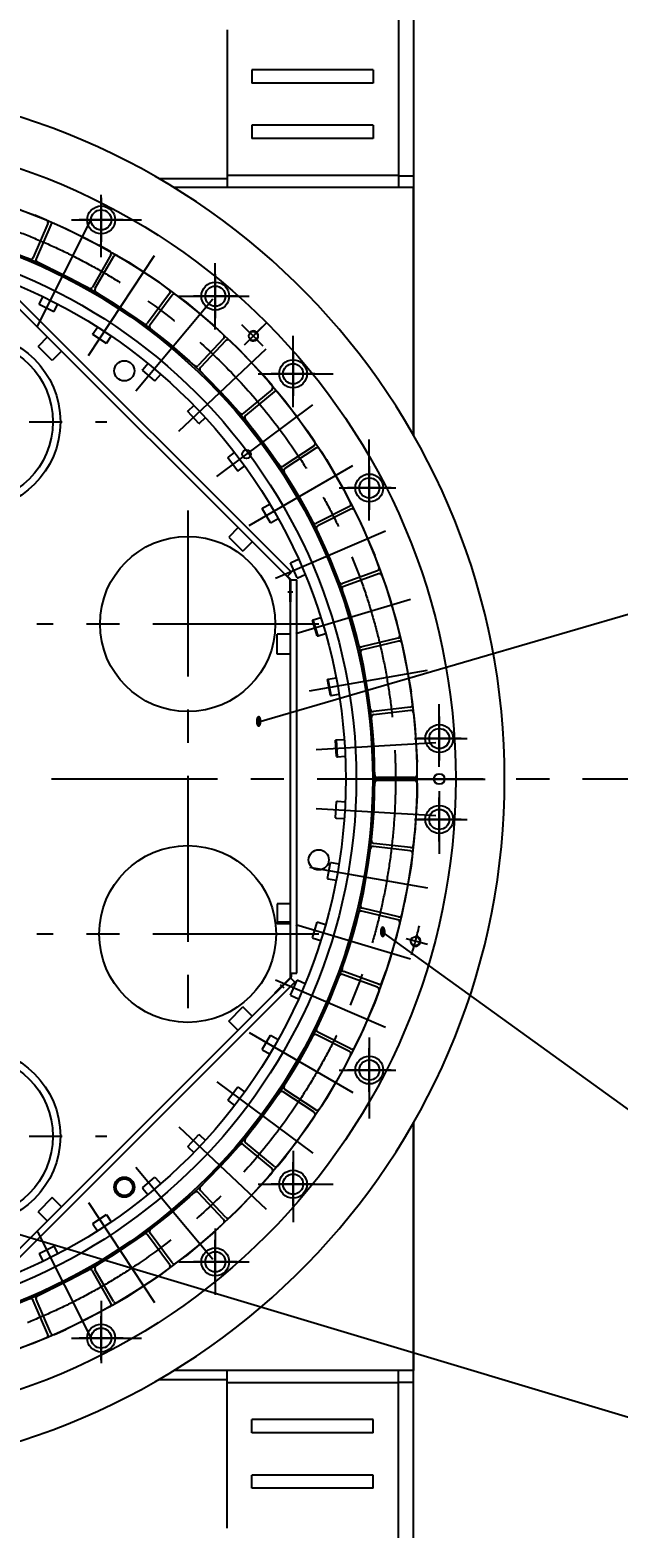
# Model space of a CAD drawing. Header units: millimetres. Extents: x 0 to 21000, y -315 to 14850.
# Drawn here: x 11170 to 13385, y 6046 to 11690 of the extents above; entities that cross this region are included whole.
import ezdxf
from ezdxf.enums import TextEntityAlignment as Align

# ---------------------------------------------------------------- set-up
doc = ezdxf.new("R2010")
doc.units = ezdxf.units.MM
doc.header["$LTSCALE"] = 500
doc.linetypes.add('G', pattern=[2, 1.25, -0.25, 0.25, -0.25])
for name, color, linetype in [('01', 7, 'Continuous'), ('02', 1, 'Continuous'), ('05', 142, 'G'), ('08', 1, 'Continuous')]:
    doc.layers.add(name, color=color, linetype=linetype)
doc.styles.get("Standard").update_dxf_attribs({"font": 'isocp', "width": 0.707, "bigfont": 'intecad.shx'})
doc.dimstyles.new('INTE', dxfattribs={"dimscale": 50, "dimtxt": 3.5, "dimasz": 3, "dimexe": 3, "dimexo": 0, "dimgap": 1, "dimtad": 1, "dimdec": 0, "dimdsep": 46, "dimtxsty": 'Standard', "dimcen": 0, "dimclrd": 1, "dimclre": 1, "dimclrt": 3, "dimaunit": 1, "dimadec": 0, "dimazin": 0, "dimtfac": 1, "dimtmove": 0, "dimatfit": 0, "dimfxl": 1, "dimarcsym": 0})

# ---------------------------------------------------------------- blocks, each defined once
blk = doc.blocks.new('*D72')
at = {"layer": '08', "color": 1, "lineweight": -2}
for p, q in [((11509.4, 13592.4), (16530.5, 13592.4)), ((16380.5, 4293.4), (16380.5, 13442.4)), ((11255.4, 4143.4), (16530.5, 4143.4))]:
    blk.add_line(p, q, dxfattribs=at)
at = {"layer": '08', "color": 1}
for points in [[(16355.5, 13442.4), (16405.5, 13442.4), (16380.5, 13592.4)], [(16355.5, 4293.4), (16405.5, 4293.4), (16380.5, 4143.4)]]:
    blk.add_solid(points, dxfattribs=at)
at = {"layer": 'Defpoints', "color": 0}
for p in [(11509.4, 13592.4), (16380.5, 13592.4), (11255.4, 4143.4)]:
    blk.add_point(p, dxfattribs=at)
at = {"layer": '08', "color": 3, "insert": (16243, 8867.9), "char_height": 175, "attachment_point": 5, "rotation": 90}
blk.add_mtext('9449', dxfattribs=at)
blk = doc.blocks.new('*D74')
at = {"layer": '08', "color": 1, "lineweight": -2}
for p, q in [((8068.1, 6858.6), (8068.1, 3609)), ((12614.6, 5529.1), (12614.6, 3609)), ((12464.6, 3759), (8218.1, 3759))]:
    blk.add_line(p, q, dxfattribs=at)
at = {"layer": '08', "color": 1}
for points in [[(8218.1, 3784), (8218.1, 3734), (8068.1, 3759)], [(12464.6, 3784), (12464.6, 3734), (12614.6, 3759)]]:
    blk.add_solid(points, dxfattribs=at)
at = {"layer": 'Defpoints', "color": 0}
for p in [(8068.1, 6858.6), (12614.6, 5529.1), (8068.1, 3759)]:
    blk.add_point(p, dxfattribs=at)
at = {"layer": '08', "color": 3, "insert": (10341.3, 3896.5), "char_height": 175, "attachment_point": 5}
blk.add_mtext('4547', dxfattribs=at)
blk = doc.blocks.new('*D77')
at = {"layer": '08', "color": 1, "lineweight": -2}
for p, q in [((12590.1, 12322.4), (13900.4, 12322.4)), ((13750.4, 12172.4), (13750.4, 5563.4)), ((12590.1, 5413.4), (13900.4, 5413.4))]:
    blk.add_line(p, q, dxfattribs=at)
at = {"layer": '08', "color": 1}
for points in [[(13725.4, 12172.4), (13775.4, 12172.4), (13750.4, 12322.4)], [(13725.4, 5563.4), (13775.4, 5563.4), (13750.4, 5413.4)]]:
    blk.add_solid(points, dxfattribs=at)
at = {"layer": 'Defpoints', "color": 0}
for p in [(12590.1, 12322.4), (12590.1, 5413.4), (13750.4, 5413.4)]:
    blk.add_point(p, dxfattribs=at)
at = {"layer": '08', "color": 3, "insert": (13612.9, 8956.9), "char_height": 175, "attachment_point": 5, "rotation": 90}
blk.add_mtext('6909', dxfattribs=at)

msp = doc.modelspace()

# ---------------------------------------------------------------- linework, layer by layer
for p, q in [((11247.1, 10784.6), (11338.3, 10738.9)), ((11463.5, 10666.5), (11548.7, 10610.5)), ((11664.7, 10524.1), (11742.9, 10458.6)), ((11848.1, 10359.3), (11918.1, 10285.1)), ((12011, 10174.3), (12071.9, 10092.5)), ((12151.4, 9971.7), (12202.4, 9883.4)), ((12267.3, 9754.1), (12307.7, 9660.5)), ((12357.2, 9524.6), (12386.4, 9426.9)), ((12419.8, 9286.1), (12437.5, 9185.7)), ((12454.3, 9042.1), (12460.2, 8940.2)), ((12460.2, 8795.6), (12454.3, 8693.8)), ((12437.5, 8550.1), (12419.8, 8449.7)), ((12386.4, 8309), (12357.2, 8211.2)), ((12307.7, 8075.4), (12267.3, 7981.7)), ((12202.4, 7852.5), (12151.4, 7764.1)), ((12071.9, 7643.3), (12011, 7561.5)), ((11918.1, 7450.7), (11848.1, 7376.5)), ((11742.9, 7277.3), (11664.7, 7211.7)), ((11548.7, 7125.3), (11463.5, 7069.3)), ((11338.3, 6997), (11247.1, 6951.2))]:
    msp.add_line(p, q)
for centre, radius in [((11438.2, 10974.5), 52.5), ((11438.2, 10974.5), 38), ((10341.6, 8867.9), 2119.2), ((10341.6, 8867.9), 2017.8), ((11868.1, 10687.2), 52.5), ((11868.1, 10687.2), 38), ((12160.9, 10394.5), 52.5), ((12160.9, 10394.5), 38), ((12448.1, 9964.5), 52.5), ((12448.1, 9964.5), 38), ((12711.6, 9020.3), 52.5), ((12711.6, 9020.3), 38), ((12711.6, 8715.5), 52.5), ((12711.6, 8715.5), 38), ((12448.1, 7771.3), 52.5), ((12448.1, 7771.3), 38), ((12160.9, 7341.3), 52.5), ((12160.9, 7341.3), 38), ((11868.1, 7048.6), 52.5), ((11868.1, 7048.6), 38), ((11438.2, 6761.3), 52.5), ((11438.2, 6761.3), 38)]:
    msp.add_circle(centre, radius)
at = {"layer": '01'}
for p, q in [((12614.6, 12322.4), (12614.6, 10163.3)), ((11912.6, 11690.9), (11912.6, 11096.9)), ((12462.6, 11540.3), (12005.6, 11540.3)), ((12005.6, 11540.3), (12005.6, 11490.3)), ((12462.6, 11540.3), (12462.6, 11490.3)), ((12462.6, 11490.3), (12005.6, 11490.3)), ((12462.6, 11331.7), (12005.6, 11331.7)), ((12005.6, 11331.7), (12005.6, 11281.7)), ((12462.6, 11331.7), (12462.6, 11281.7)), ((12462.6, 11281.7), (12005.6, 11281.7)), ((11656.1, 11129.9), (11912.6, 11129.9)), ((12557.6, 11142.4), (11912.6, 11142.4)), ((12557.6, 11139.9), (12614.6, 11139.9)), ((12615.1, 11096.9), (11711.3, 11096.9)), ((12615.1, 10162.4), (12615.1, 11096.9)), ((11058, 11040.1), (11189, 10992.5)), ((11237.8, 10960.6), (11182.7, 10832.4)), ((11232.6, 10973.7), (11189, 10992.5)), ((11248.7, 10955.9), (11193.2, 10827.8)), ((11261.9, 10961.1), (11305.4, 10942.3)), ((11170.1, 10826.9), (10966.1, 10901.2)), ((11305.4, 10942.3), (11429.9, 10879.7)), ((11474.7, 10842.4), (11405.1, 10721.4)), ((11471, 10856.1), (11429.9, 10879.7)), ((11498.6, 10840.1), (11539.7, 10816.3)), ((11391.9, 10717.5), (11197.9, 10814.9)), ((11247.1, 10784.6), (11249.4, 10789.1)), ((11485, 10836.5), (11415, 10715.7)), ((11539.7, 10816.3), (11656.1, 10739.8)), ((11338.3, 10738.9), (11340.5, 10743.3)), ((11694.2, 10711.5), (11656.1, 10739.8)), ((12148.4, 9620.8), (11091.1, 10678.1)), ((12154.9, 9646.8), (11107.4, 10694.4)), ((11205.5, 10658.4), (11218.9, 10685)), ((11599.6, 10583), (11418.2, 10702.3)), ((11463.5, 10666.5), (11466.3, 10670.7)), ((11696.2, 10697.5), (11613.1, 10585.4)), ((11705.8, 10690.4), (11622.3, 10578.6)), ((11719.8, 10692.4), (11757.8, 10664.1)), ((11204.9, 10655.3), (11205.5, 10658.4)), ((11259.8, 10627.8), (11204.9, 10655.3)), ((11259.8, 10627.8), (11261.8, 10630.1)), ((11261.8, 10630.1), (11275.2, 10656.7)), ((11548.7, 10610.5), (11551.5, 10614.7)), ((11757.8, 10664.1), (11864.5, 10574.5)), ((11407.5, 10546), (11423.9, 10570.8)), ((11790.2, 10425.4), (11623.9, 10565)), ((11899.1, 10542), (11864.5, 10574.5)), ((11406.6, 10543), (11407.5, 10546)), ((11457.9, 10509.3), (11406.6, 10543)), ((11457.9, 10509.3), (11460.2, 10511.3)), ((11460.2, 10511.3), (11476.5, 10536.2)), ((11664.7, 10524.1), (11667.9, 10528)), ((11899.5, 10527.9), (11803.9, 10426.2)), ((11908.1, 10519.7), (11812.2, 10418.4)), ((11922.3, 10520.1), (11956.7, 10487.5)), ((11742.9, 10458.6), (11746.1, 10462.4)), ((11956.7, 10487.5), (12052.3, 10386.2)), ((11593.8, 10408.1), (11595.1, 10410.9)), ((11640.9, 10368.6), (11593.8, 10408.1)), ((11595.1, 10410.9), (11614.3, 10433.7)), ((11643.4, 10370.4), (11662.5, 10393.2)), ((11961.2, 10246.7), (11812.2, 10404.6)), ((12082.9, 10349.9), (12052.3, 10386.2)), ((11640.9, 10368.6), (11643.4, 10370.4)), ((11848.1, 10359.3), (11851.7, 10362.8)), ((12081.7, 10335.8), (11974.9, 10245.9)), ((11765.8, 10254.9), (11787.4, 10275.3)), ((11918.1, 10285.1), (11921.7, 10288.6)), ((12089.3, 10326.7), (11982.3, 10237.1)), ((12103.4, 10325.4), (12133.8, 10289.1)), ((12133.8, 10289.1), (12217, 10177.3)), ((11764.2, 10252.3), (11765.8, 10254.9)), ((11806.3, 10207.6), (11764.2, 10252.3)), ((11809, 10209.1), (11830.7, 10229.5)), ((12110.3, 10049.4), (11980.7, 10223.5)), ((11806.3, 10207.6), (11809, 10209.1)), ((12011, 10174.3), (12015, 10177.3)), ((12243.2, 10137.7), (12217, 10177.3)), ((12240.3, 10123.8), (12123.8, 10047)), ((12246.8, 10113.9), (12130.1, 10037.4)), ((12260.7, 10111), (12286.7, 10071.4)), ((11915.3, 10077.7), (11917.2, 10080.2)), ((11951.9, 10028.5), (11915.3, 10077.7)), ((11917.2, 10080.2), (11941, 10098)), ((11954.8, 10029.6), (11978.7, 10047.4)), ((12071.9, 10092.5), (12075.9, 10095.5)), ((12286.7, 10071.4), (12356.4, 9950.7)), ((11951.9, 10028.5), (11954.8, 10029.6)), ((12235.5, 9836), (12127, 10024)), ((12151.4, 9971.7), (12155.7, 9974.2)), ((12377.7, 9908.4), (12356.4, 9950.7)), ((12045.1, 9886.9), (12047.3, 9889.1)), ((12075.8, 9833.7), (12045.1, 9886.9)), ((12047.3, 9889.1), (12073, 9903.9)), ((12202.4, 9883.4), (12206.7, 9885.9)), ((12373.3, 9894.9), (12248.7, 9832.1)), ((12378.6, 9884.3), (12253.8, 9821.9)), ((12392, 9879.8), (12413.2, 9837.4)), ((12075.8, 9833.7), (12078.8, 9834.5)), ((12078.8, 9834.5), (12104.5, 9849.4)), ((12413.2, 9837.4), (12468.4, 9709.5)), ((12335.1, 9609.6), (12249.1, 9809)), ((12267.3, 9754.1), (12271.9, 9756.1)), ((12484.7, 9664.9), (12468.4, 9709.5)), ((12151.8, 9682.2), (12154.3, 9684.1)), ((12176.2, 9625.8), (12151.8, 9682.2)), ((12154.3, 9684.1), (12181.6, 9695.9)), ((12307.7, 9660.5), (12312.3, 9662.5)), ((12478.8, 9652.1), (12347.7, 9604.2)), ((12138.7, 9630.6), (12155, 9646.9)), ((12140.4, 9632.3), (12150.2, 9622.6)), ((12149.3, 9618.7), (12149.3, 9534.9)), ((12151.6, 8122.7), (12151.6, 9617.9)), ((12151.6, 9617.9), (12174.6, 9617.9)), ((12174.6, 8136.4), (12174.6, 9617.9)), ((12176.2, 9625.8), (12179.2, 9626.3)), ((12179.2, 9626.3), (12206.6, 9638.1)), ((12482.8, 9640.9), (12351.6, 9593.4)), ((12495.6, 9634.9), (12511.8, 9590.4)), ((12407.7, 9373.2), (12345.4, 9581.1)), ((12511.8, 9590.4), (12551.8, 9456.9)), ((12357.2, 9524.6), (12362, 9526)), ((12234.1, 9466.6), (12236.8, 9468.2)), ((12251.7, 9407.7), (12234.1, 9466.6)), ((12236.8, 9468.2), (12265.3, 9476.7)), ((12254.9, 9407.8), (12236.8, 9468.2)), ((12386.4, 9426.9), (12391.2, 9428.3)), ((12562.8, 9410.7), (12551.8, 9456.9)), ((12251.7, 9407.7), (12254.9, 9407.8)), ((12254.9, 9407.8), (12283.4, 9416.4)), ((12555.4, 9398.7), (12419.6, 9366.3)), ((12558.1, 9387.1), (12422.3, 9355.2)), ((12570.1, 9379.7), (12581, 9333.5)), ((12452.4, 9129.9), (12414.7, 9343.7)), ((12581, 9333.5), (12605.2, 9196.3)), ((12419.8, 9286.1), (12424.7, 9287)), ((12290.8, 9242.8), (12293.7, 9244.1)), ((12301.5, 9182.3), (12290.8, 9242.8)), ((12293.7, 9244.1), (12323, 9249.3)), ((12304.6, 9182.1), (12293.7, 9244.1)), ((12301.5, 9182.3), (12304.6, 9182.1)), ((12304.6, 9182.1), (12333.9, 9187.2)), ((12437.5, 9185.7), (12442.4, 9186.6)), ((12610.8, 9149.2), (12605.2, 9196.3)), ((12468.5, 8883.1), (12455.9, 9099.8)), ((12602, 9138.1), (12463.4, 9121.7)), ((12603.4, 9126.3), (12464.8, 9110.3)), ((12614.5, 9117.5), (12619.9, 9070.4)), ((12454.3, 9042.1), (12459.3, 9042.3)), ((12619.9, 9070.4), (12628, 8931.3)), ((12321.2, 9014), (12324.1, 9014.9)), ((12324.8, 8952.7), (12321.2, 9014)), ((12324.1, 9014.9), (12353.8, 9016.7)), ((12327.8, 8952), (12324.1, 9014.9)), ((12324.8, 8952.7), (12327.8, 8952)), ((12327.8, 8952), (12357.5, 8953.8)), ((12460.2, 8940.2), (12465.2, 8940.5)), ((12628.1, 8883.9), (12628, 8931.3)), ((12618.1, 8873.9), (12478.5, 8873.6)), ((12618.1, 8862), (12478.5, 8862.2)), ((12627.6, 8867.9), (12885, 8867.9)), ((12455.9, 8636), (12468.5, 8852.8)), ((12628.1, 8852), (12628, 8804.5)), ((12321.2, 8721.9), (12324.8, 8783.2)), ((12324.8, 8783.2), (12327.8, 8783.8)), ((12327.8, 8783.8), (12357.5, 8782.1)), ((12460.2, 8795.6), (12465.2, 8795.3)), ((12628, 8804.5), (12619.9, 8665.4)), ((12321.2, 8721.9), (12324.1, 8720.9)), ((12324.1, 8720.9), (12353.8, 8719.2)), ((12454.3, 8693.8), (12459.3, 8693.5)), ((12614.5, 8618.3), (12619.9, 8665.4)), ((12414.7, 8392.1), (12452.4, 8605.9)), ((12602, 8597.7), (12463.4, 8614.1)), ((12603.4, 8609.5), (12464.8, 8625.5)), ((12610.8, 8586.6), (12605.2, 8539.5)), ((12290.8, 8493), (12301.5, 8553.5)), ((12301.5, 8553.5), (12304.6, 8553.8)), ((12304.6, 8553.8), (12333.9, 8548.6)), ((12437.5, 8550.1), (12442.4, 8549.3)), ((12605.2, 8539.5), (12581, 8402.3)), ((12290.8, 8493), (12293.7, 8491.7)), ((12293.7, 8491.7), (12323, 8486.6)), ((12419.8, 8449.7), (12424.7, 8448.8)), ((12345.4, 8154.7), (12407.7, 8362.7)), ((12555.4, 8337.1), (12419.6, 8369.5)), ((12558.1, 8348.7), (12422.3, 8380.7)), ((12570.1, 8356.1), (12581, 8402.3)), ((12234.1, 8269.3), (12251.7, 8328.1)), ((12251.7, 8328.1), (12254.9, 8328)), ((12254.9, 8328), (12283.4, 8319.5)), ((12386.4, 8309), (12391.2, 8307.5)), ((12562.8, 8325.1), (12551.8, 8279)), ((12234.1, 8269.3), (12236.8, 8267.6)), ((12236.8, 8267.6), (12265.3, 8259.1)), ((12551.8, 8279), (12511.8, 8145.5)), ((12357.2, 8211.2), (12362, 8209.8)), ((12151.6, 8136.4), (12174.7, 8136.4)), ((12154.1, 8136.4), (12154.1, 8122.7)), ((12478.8, 8083.7), (12347.7, 8131.6)), ((12482.8, 8094.9), (12351.6, 8142.4)), ((12495.6, 8100.9), (12511.8, 8145.5)), ((11094.5, 7061.1), (12151.8, 8118.4)), ((11120.5, 7054.6), (12168, 8102.1)), ((12150.7, 8120.6), (12091.5, 8061.3)), ((12151.8, 8118.4), (12168, 8102.1)), ((12151.8, 8053.6), (12176.2, 8110)), ((12176.2, 8110), (12179.2, 8109.5)), ((12179.2, 8109.5), (12206.6, 8097.7)), ((12249.1, 7926.9), (12335.1, 8126.2)), ((12307.7, 8075.4), (12312.3, 8073.4)), ((12151.8, 8053.6), (12154.3, 8051.7)), ((12154.3, 8051.7), (12181.6, 8039.9)), ((12468.4, 8026.4), (12413.2, 7898.4)), ((12484.7, 8070.9), (12468.4, 8026.4)), ((12267.3, 7981.7), (12271.9, 7979.7)), ((12373.3, 7840.9), (12248.7, 7903.7)), ((12378.6, 7851.5), (12253.8, 7914)), ((12045.1, 7849), (12075.8, 7902.1)), ((12045.1, 7849), (12047.3, 7846.8)), ((12047.3, 7846.8), (12073, 7831.9)), ((12075.8, 7902.1), (12078.8, 7901.3)), ((12078.8, 7901.3), (12104.5, 7886.4)), ((12127, 7711.8), (12235.5, 7899.8)), ((12202.4, 7852.5), (12206.7, 7850)), ((12392, 7856), (12413.2, 7898.4)), ((12377.7, 7827.5), (12356.4, 7785.1)), ((12151.4, 7764.1), (12155.7, 7761.6)), ((12356.4, 7785.1), (12286.7, 7664.4)), ((11915.3, 7658.1), (11951.9, 7707.3)), ((11951.9, 7707.3), (11954.8, 7706.2)), ((11954.8, 7706.2), (11978.7, 7688.4)), ((11980.7, 7512.3), (12110.3, 7686.5)), ((12240.3, 7612), (12123.8, 7688.8)), ((12246.8, 7621.9), (12130.1, 7698.4)), ((11915.3, 7658.1), (11917.2, 7655.6)), ((11917.2, 7655.6), (11941, 7637.9)), ((12071.9, 7643.3), (12075.9, 7640.3)), ((12260.7, 7624.8), (12286.7, 7664.4)), ((12243.2, 7598.1), (12217, 7558.5)), ((12614.6, 5413.4), (12614.6, 7572.5)), ((12615.1, 7573.4), (12615.1, 6638.9)), ((11764.2, 7483.6), (11806.3, 7528.2)), ((11806.3, 7528.2), (11809, 7526.7)), ((11809, 7526.7), (11830.7, 7506.3)), ((12011, 7561.5), (12015, 7558.5)), ((12217, 7558.5), (12133.8, 7446.8)), ((11764.2, 7483.6), (11765.8, 7480.9)), ((11765.8, 7480.9), (11787.4, 7460.5)), ((11812.2, 7331.2), (11961.2, 7489.1)), ((11918.1, 7450.7), (11921.7, 7447.3)), ((12081.7, 7400), (11974.9, 7489.9)), ((12089.3, 7409.1), (11982.3, 7498.7)), ((12103.4, 7410.4), (12133.8, 7446.8)), ((11593.8, 7327.8), (11640.9, 7367.2)), ((11640.9, 7367.2), (11643.4, 7365.5)), ((11643.4, 7365.5), (11662.5, 7342.7)), ((11848.1, 7376.5), (11851.7, 7373.1)), ((12052.3, 7349.7), (11956.7, 7248.3)), ((12082.9, 7385.9), (12052.3, 7349.7)), ((11593.8, 7327.8), (11595.1, 7325)), ((11595.1, 7325), (11614.3, 7302.2)), ((11623.9, 7170.9), (11790.2, 7310.4)), ((11899.5, 7208), (11803.9, 7309.6)), ((11908.1, 7216.1), (11812.2, 7317.5)), ((11406.6, 7192.8), (11457.9, 7226.5)), ((11457.9, 7226.5), (11460.2, 7224.5)), ((11742.9, 7277.3), (11746.1, 7273.4)), ((11922.3, 7215.7), (11956.7, 7248.3)), ((11406.6, 7192.8), (11407.5, 7189.9)), ((11407.5, 7189.9), (11423.9, 7165)), ((11460.2, 7224.5), (11476.5, 7199.6)), ((11664.7, 7211.7), (11667.9, 7207.9)), ((11899.1, 7193.8), (11864.5, 7161.3)), ((11418.2, 7033.5), (11599.6, 7152.8)), ((11548.7, 7125.3), (11551.5, 7121.2)), ((11696.2, 7038.3), (11613.1, 7150.4)), ((11705.8, 7045.4), (11622.3, 7157.2)), ((11864.5, 7161.3), (11757.8, 7071.8)), ((11204.9, 7080.5), (11259.8, 7108.1)), ((11204.9, 7080.5), (11205.5, 7077.5)), ((11205.5, 7077.5), (11218.9, 7050.9)), ((11259.8, 7108.1), (11261.8, 7105.7)), ((11261.8, 7105.7), (11275.2, 7079.1)), ((11463.5, 7069.3), (11466.3, 7065.1)), ((11719.8, 7043.4), (11757.8, 7071.8)), ((11197.9, 6920.9), (11391.9, 7018.3)), ((11474.7, 6893.4), (11405.1, 7014.4)), ((11485, 6899.4), (11415, 7020.1)), ((11694.2, 7024.3), (11656.1, 6996.1)), ((11247.1, 6951.2), (11249.4, 6946.7)), ((11338.3, 6997), (11340.5, 6992.5)), ((11656.1, 6996.1), (11539.7, 6919.5)), ((11237.8, 6775.2), (11182.7, 6903.4)), ((11248.7, 6779.9), (11193.2, 6908)), ((11498.6, 6895.7), (11539.7, 6919.5)), ((11429.9, 6856.1), (11305.4, 6793.6)), ((11471, 6879.8), (11429.9, 6856.1)), ((11261.9, 6774.7), (11305.4, 6793.6)), ((11189, 6743.4), (11058, 6695.7)), ((11232.6, 6762.1), (11189, 6743.4)), ((11656.1, 6605.9), (11912.6, 6605.9)), ((12615.1, 6638.9), (11711.3, 6638.9)), ((11912.6, 6045), (11912.6, 6638.9)), ((12557.6, 6593.4), (11912.6, 6593.4)), ((12557.6, 6595.9), (12614.6, 6595.9)), ((12462.6, 6454.1), (12005.6, 6454.1)), ((12005.6, 6404.1), (12005.6, 6454.1)), ((12462.6, 6404.1), (12462.6, 6454.1)), ((12462.6, 6404.1), (12005.6, 6404.1)), ((12462.6, 6245.5), (12005.6, 6245.5)), ((12005.6, 6195.5), (12005.6, 6245.5)), ((12462.6, 6195.5), (12462.6, 6245.5)), ((12462.6, 6195.5), (12005.6, 6195.5))]:
    msp.add_line(p, q, dxfattribs=at)
at = {"layer": '01', "color": 7, "linetype": 'Continuous'}
for p, q in [((12557.6, 12169.9), (12557.6, 11096.9)), ((11235.7, 10533.5), (11200.4, 10498.1)), ((11253.4, 10445.1), (11200.4, 10498.1)), ((11288.7, 10480.5), (11253.4, 10445.1)), ((11954.1, 9815.1), (11918.8, 9779.7)), ((11918.8, 9779.7), (11971.8, 9726.7)), ((12007.2, 9762), (11971.8, 9726.7)), ((12151.8, 9618.7), (12151.8, 9534.9)), ((12151.8, 9534.9), (12149.3, 9534.9)), ((12151.6, 9413.4), (12101.6, 9413.4)), ((12101.6, 9338.4), (12101.6, 9413.4)), ((12151.6, 9338.4), (12101.6, 9338.4)), ((12151.6, 8397.4), (12101.6, 8397.4)), ((12101.6, 8397.4), (12101.6, 8322.4)), ((12151.6, 8328.4), (12101.6, 8328.4)), ((12151.6, 8322.4), (12101.6, 8322.4)), ((12152.5, 8118.8), (12093.2, 8059.6)), ((12093.2, 8059.6), (12091.5, 8061.3)), ((11918.8, 7956.1), (11971.8, 8009.1)), ((12007.2, 7973.8), (11971.8, 8009.1)), ((11954.1, 7920.7), (11918.8, 7956.1)), ((11253.4, 7290.7), (11200.4, 7237.7)), ((11288.7, 7255.4), (11253.4, 7290.7)), ((11235.7, 7202.3), (11200.4, 7237.7)), ((12557.6, 5565.9), (12557.6, 6638.9))]:
    msp.add_line(p, q, dxfattribs=at)
for centre, radius in [((10341.6, 8867.9), 2432), ((10341.6, 8867.9), 2286), ((10341.6, 8867.9), 2126), ((11525.6, 10405.9), 38), ((11764.1, 9451.9), 330), ((11525.6, 7329.9), 38), ((11525.6, 7329.9), 36.5), ((11525.6, 7329.9), 31.5)]:
    msp.add_circle(centre, radius, dxfattribs=at)
at = {"layer": '01'}
for centre, radius in [((11438.2, 10974.5), 38), ((10341.6, 8867.9), 2057.4), ((11868.1, 10687.2), 38), ((10951.6, 10213.9), 333), ((10951.6, 10213.9), 305), ((12010.9, 10537.2), 17), ((11525.6, 10405.9), 38), ((12160.9, 10394.5), 38), ((11985.7, 10091.9), 15.9), ((12448.1, 9964.5), 38), ((12711.6, 9020.3), 38), ((12711.6, 8867.9), 20), ((12711.6, 8715.5), 38), ((11764.1, 8283.9), 333), ((12257.6, 8563.4), 38), ((12621.9, 8256.9), 17), ((10951.6, 7521.9), 333), ((10951.6, 7521.9), 305), ((12448.1, 7771.3), 38), ((12160.9, 7341.3), 38), ((11868.1, 7048.6), 38), ((11438.2, 6761.3), 38)]:
    msp.add_circle(centre, radius, dxfattribs=at)
at = {"layer": '01', "color": 7, "linetype": 'Continuous'}
for start, end in [(0, 172.0902), (187.9098, 0)]:
    msp.add_arc((10341.6, 8867.9), 2616.2, start, end, dxfattribs=at)
at = {"layer": '01'}
for centre, radius, start, end in [((11228.6, 10964.6), 10, 336.7552, 66.7552), ((11257.9, 10951.9), 10, 66.5781, 156.5781), ((11466, 10847.4), 10, 330.0885, 60.0885), ((11493.6, 10831.5), 10, 59.9115, 149.9115), ((11173.5, 10836.3), 10, 250, 336.7552), ((11202.4, 10823.9), 10, 156.5781, 243.3333), ((11396.4, 10726.4), 10, 243.3333, 330.0885), ((11423.7, 10710.7), 10, 149.9115, 236.6667), ((11688.2, 10703.5), 10, 323.4219, 53.4219), ((11713.8, 10684.4), 10, 53.2448, 143.2448), ((11605.1, 10591.4), 10, 236.6667, 323.4219), ((11630.3, 10572.6), 10, 143.2448, 230), ((11892.2, 10534.7), 10, 316.7552, 46.7552), ((11915.4, 10512.8), 10, 46.5781, 136.5781), ((11796.6, 10433.1), 10, 230, 316.7552), ((11819.5, 10411.5), 10, 136.5781, 223.3333), ((12075.2, 10343.4), 10, 310.0885, 40.0885), ((12095.7, 10319), 10, 39.9115, 129.9115), ((11968.5, 10253.6), 10, 223.3333, 310.0885), ((11988.7, 10229.5), 10, 129.9115, 216.6667), ((12234.8, 10132.2), 10, 303.4219, 33.4219), ((12252.3, 10105.6), 10, 33.2448, 123.2448), ((12118.3, 10055.3), 10, 216.6667, 303.4219), ((12135.6, 10029), 10, 123.2448, 210), ((12368.8, 9903.9), 10, 296.7552, 26.7552), ((12383.1, 9875.4), 10, 26.5781, 116.5781), ((12244.2, 9841), 10, 210, 296.7552), ((12258.3, 9812.9), 10, 116.5781, 203.3333), ((12475.3, 9661.5), 10, 290.0885, 20.0885), ((12146.3, 9618.7), 3, 0, 45), ((12146.3, 9618.7), 5.5, 0, 45), ((12344.3, 9613.6), 10, 203.3333, 290.0885), ((12486.2, 9631.5), 10, 19.9115, 109.9115), ((12355, 9584), 10, 109.9115, 196.6667), ((12417.3, 9376), 10, 196.6667, 283.4219), ((12553, 9408.4), 10, 283.4219, 13.4219), ((12560.4, 9377.4), 10, 13.2448, 103.2448), ((12424.5, 9345.4), 10, 103.2448, 190), ((12600.8, 9148), 10, 276.7552, 6.7552), ((12462.2, 9131.6), 10, 190, 276.7552), ((12465.9, 9100.4), 10, 96.5781, 183.3333), ((12604.5, 9116.4), 10, 6.5781, 96.5781), ((12478.5, 8883.6), 10, 183.3333, 270.0885), ((12478.5, 8852.2), 10, 89.9115, 176.6667), ((12618.1, 8883.9), 10, 270.0885, 0.0885), ((12618.1, 8852), 10, 359.9115, 89.9115), ((12465.9, 8635.5), 10, 176.6667, 263.4219), ((12462.2, 8604.2), 10, 83.2448, 170), ((12600.8, 8587.8), 10, 353.2448, 83.2448), ((12604.5, 8619.5), 10, 263.4219, 353.4219), ((12417.3, 8359.8), 10, 76.5781, 163.3333), ((12424.5, 8390.4), 10, 170, 256.7552), ((12560.4, 8358.4), 10, 256.7552, 346.7552), ((12553, 8327.4), 10, 346.5781, 76.5781), ((12344.3, 8122.3), 10, 69.9115, 156.6667), ((12355, 8151.8), 10, 163.3333, 250.0885), ((12148.6, 8122.7), 3, 315, 0), ((12148.6, 8122.7), 5.5, 315, 0), ((12475.3, 8074.3), 10, 339.9115, 69.9115), ((12486.2, 8104.3), 10, 250.0885, 340.0885), ((12244.2, 7894.8), 10, 63.2448, 150), ((12258.3, 7922.9), 10, 156.6667, 243.4219), ((12383.1, 7860.5), 10, 243.4219, 333.4219), ((12368.8, 7832), 10, 333.2448, 63.2448), ((12118.3, 7680.5), 10, 56.5781, 143.3333), ((12135.6, 7706.8), 10, 150, 236.7552), ((12252.3, 7630.3), 10, 236.7552, 326.7552), ((12234.8, 7603.6), 10, 326.5781, 56.5781), ((11988.7, 7506.4), 10, 143.3333, 230.0885), ((11968.5, 7482.3), 10, 49.9115, 136.6667), ((12075.2, 7392.4), 10, 319.9115, 49.9115), ((12095.7, 7416.8), 10, 230.0885, 320.0885), ((11796.6, 7302.8), 10, 43.2448, 130), ((11819.5, 7324.3), 10, 136.6667, 223.4219), ((11630.3, 7163.2), 10, 130, 216.7552), ((11892.2, 7201.1), 10, 313.2448, 43.2448), ((11915.4, 7223), 10, 223.4219, 313.4219), ((11605.1, 7144.4), 10, 36.5781, 123.3333), ((11396.4, 7009.4), 10, 29.9115, 116.6667), ((11423.7, 7025.1), 10, 123.3333, 210.0885), ((11688.2, 7032.4), 10, 306.5781, 36.5781), ((11713.8, 7051.4), 10, 216.7552, 306.7552), ((11173.5, 6899.5), 10, 23.2448, 110), ((11202.4, 6912), 10, 116.6667, 203.4219), ((11466, 6888.4), 10, 299.9115, 29.9115), ((11493.6, 6904.4), 10, 210.0885, 300.0885), ((11228.6, 6771.3), 10, 293.2448, 23.2448), ((11257.9, 6783.9), 10, 203.4219, 293.4219)]:
    msp.add_arc(centre, radius, start, end, dxfattribs=at)
at = {"layer": '02'}
for p, q in [((12031.5, 9083), (14447.1, 9787.7)), ((12148.4, 9620.8), (12153, 9616.2)), ((12149.3, 9618.7), (12149.3, 9621.3)), ((12152.3, 9619.9), (12149.3, 9619.9)), ((12498.8, 8290.1), (14022.3, 7189.5)), ((12150.7, 8120.6), (12152.5, 8122.4)), ((12151.6, 8122.7), (12151.6, 8116.2)), ((12153.7, 8119.3), (12151.6, 8121.4)), ((10436.8, 7359.9), (14022.3, 6284.5))]:
    msp.add_line(p, q, dxfattribs=at)
at = {"layer": '02', "color": 1, "linetype": 'Continuous'}
for centre, start, end in [((12010.9, 10537.2), 225, 135.2306), ((12621.9, 8256.9), 165, 75.2306)]:
    msp.add_arc(centre, 19, start, end, dxfattribs=at)
at = {"layer": '05', "color": 4, "linetype": 'G'}
for p, q in [((11438.2, 10833.6), (11438.2, 11068.4)), ((11326.8, 10974.5), (11590.6, 10974.5)), ((11868.1, 10562), (11868.1, 10811.2)), ((11730.7, 10687.2), (11995.4, 10687.2)), ((11977.9, 10504.3), (12061.8, 10588.1)), ((12160.9, 10269.5), (12160.9, 10537.8)), ((12029, 10394.5), (12311.9, 10394.5)), ((10416.8, 10213.9), (11459.2, 10213.9)), ((12448.1, 9841.4), (12448.1, 10146.6)), ((12334.1, 9964.5), (12547.4, 9964.5)), ((12257.6, 9451.9), (11196.4, 9451.9)), ((12711.6, 8913.5), (12711.6, 9149.7)), ((12617.8, 9020.3), (12816.1, 9020.3)), ((12711.6, 8822.3), (12711.6, 8586.2)), ((12617.8, 8715.5), (12816.1, 8715.5)), ((12257.6, 8283.9), (11196.4, 8283.9)), ((12448.1, 7894.4), (12448.1, 7589.3)), ((12334.1, 7771.3), (12547.4, 7771.3)), ((10416.8, 7521.9), (11459.2, 7521.9)), ((12160.9, 7466.4), (12160.9, 7198)), ((12029, 7341.3), (12311.9, 7341.3)), ((11868.1, 7173.8), (11868.1, 6924.7)), ((11730.7, 7048.6), (11995.4, 7048.6)), ((11438.2, 6902.2), (11438.2, 6667.4)), ((11326.8, 6761.3), (11590.6, 6761.3))]:
    msp.add_line(p, q, dxfattribs=at)
at = {"layer": '05'}
for p, q in [((11438.2, 11057.1), (11438.2, 10891.9)), ((11198.7, 10574.5), (11401.3, 10978)), ((11520.8, 10974.5), (11355.6, 10974.5)), ((11391, 10463.5), (11639.1, 10840.7)), ((11868.1, 10769.8), (11868.1, 10604.6)), ((11569.1, 10330.9), (11859.4, 10676.7)), ((11950.7, 10687.2), (11785.6, 10687.2)), ((11730.7, 10178.5), (12059.1, 10488.3)), ((12160.9, 10477.1), (12160.9, 10311.9)), ((12243.4, 10394.5), (12078.3, 10394.5)), ((11873.4, 10008.3), (12235.6, 10278)), ((11995.5, 9822.8), (12386.5, 10048.5)), ((12448.1, 10047.1), (12448.1, 9881.9)), ((12530.7, 9964.5), (12365.6, 9964.5)), ((11764.1, 9879.6), (11764.1, 7884.5)), ((12095.1, 9624.3), (12509.7, 9803.2)), ((12171.1, 9415.6), (12603.6, 9545.1)), ((12222.3, 9199.5), (12667, 9277.9)), ((12711.6, 9102.9), (12711.6, 8937.7)), ((12248.1, 8979), (12698.8, 9005.2)), ((12794.2, 9020.3), (12629, 9020.3)), ((14876.5, 8867.9), (5143.6, 8867.9)), ((12248.1, 8756.9), (12698.8, 8730.6)), ((12711.6, 8632.9), (12711.6, 8798.1)), ((12794.2, 8715.5), (12629, 8715.5)), ((12222.3, 8536.3), (12667, 8457.9)), ((12171.1, 8320.2), (12603.6, 8190.7)), ((12095.1, 8111.5), (12509.7, 7932.7)), ((11995.5, 7913), (12386.5, 7687.3)), ((12448.1, 7688.7), (12448.1, 7853.9)), ((12530.7, 7771.3), (12365.6, 7771.3)), ((11873.4, 7727.5), (12235.6, 7457.9)), ((11730.7, 7557.4), (12059.1, 7247.5)), ((11569.1, 7405), (11859.4, 7059.1)), ((12160.9, 7258.8), (12160.9, 7423.9)), ((12243.4, 7341.3), (12078.3, 7341.3)), ((11391, 7272.3), (11639.1, 6895.1)), ((11198.7, 7161.3), (11401.3, 6757.8)), ((11868.1, 6966), (11868.1, 7131.2)), ((11950.7, 7048.6), (11785.6, 7048.6)), ((11438.2, 6678.8), (11438.2, 6843.9)), ((11520.8, 6761.3), (11355.6, 6761.3))]:
    msp.add_line(p, q, dxfattribs=at)
at = {"layer": '05', "color": 142, "linetype": 'G'}
for p, q in [((12043.9, 10570.2), (11985.4, 10511.8)), ((12141.5, 9572.9), (12160.2, 9572.9)), ((12667, 8244.8), (12587.1, 8266.2)), ((12112.8, 8093.7), (12126, 8080.5))]:
    msp.add_line(p, q, dxfattribs=at)
at = {"layer": '05'}
msp.add_circle((10341.6, 8867.9), 2205.3, dxfattribs=at)
at = {"layer": '05', "color": 142, "linetype": 'G'}
for start, end in [(43.7054, 46.4616), (343.7054, 346.4616)]:
    msp.add_arc((10341.6, 8867.9), 2360.7, start, end, dxfattribs=at)

# ---------------------------------------------------------------- texts
at = {"layer": '02', "width": 0.605172}
for p, p2 in [((12019.5, 9063), (12043.5, 9063)), ((12486.8, 8270.1), (12510.8, 8270.1))]:
    msp.add_text('●', height=40, dxfattribs=at).set_placement(p, p2, align=Align.FIT)

# ---------------------------------------------------------------- dimensions: what is measured, and where the dimension line sits
at = {"layer": '08'}
dim = msp.add_linear_dim(base=(16380.5, 13592.4), p1=(11255.4, 4143.4), p2=(11509.4, 13592.4), angle=90, dimstyle='INTE', dxfattribs=at)
dim.commit()
dim.dimension.update_dxf_attribs({"geometry": '*D72', "text_midpoint": (16243, 8867.9)})
dim = msp.add_linear_dim(base=(13750.4, 5413.4), p1=(12590.1, 12322.4), p2=(12590.1, 5413.4), angle=90, dimstyle='INTE', dxfattribs=at)
dim.commit()
dim.dimension.update_dxf_attribs({"geometry": '*D77', "text_midpoint": (13750.4, 8956.9), "dimtype": 160})
dim = msp.add_linear_dim(base=(8068.0731864, 3759.0299055), p1=(12614.5731864, 5529.101133), p2=(8068.0731864, 6858.598778), dimstyle='INTE', dxfattribs=at)
dim.commit()
dim.dimension.update_dxf_attribs({"geometry": '*D74', "text_midpoint": (10341.3231864, 3896.5299055)})

doc.saveas('drawing.dxf')
